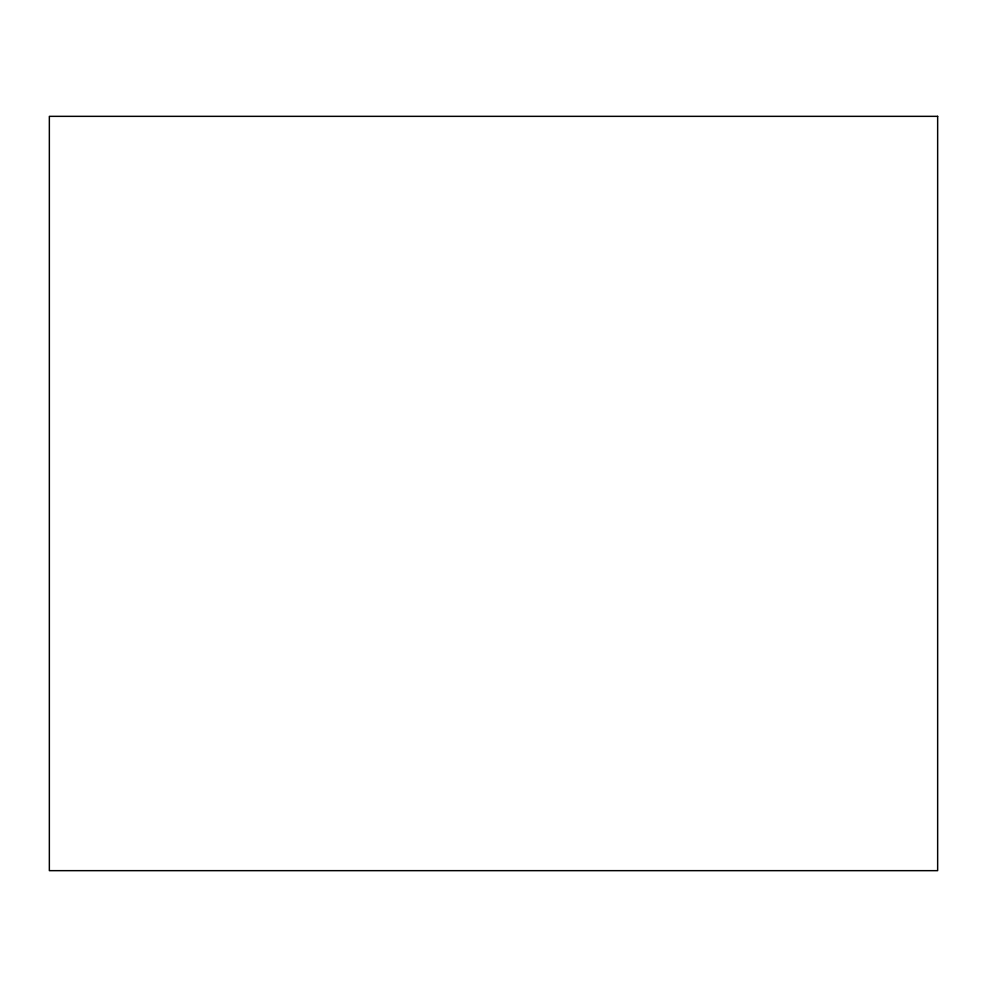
<?xml version="1.0" encoding="UTF-8"?>
<svg xmlns="http://www.w3.org/2000/svg" width="987" height="987" viewBox="0 0 987 987"><rect width="100%" height="100%" fill="white"/><g stroke="black" fill="none" stroke-linecap="round" stroke-linejoin="round"><path stroke-width="1.48" d="M937.65 116.343L49.35 116.343L49.35 870.657L937.65 870.657L937.65 116.343"/></g></svg>
